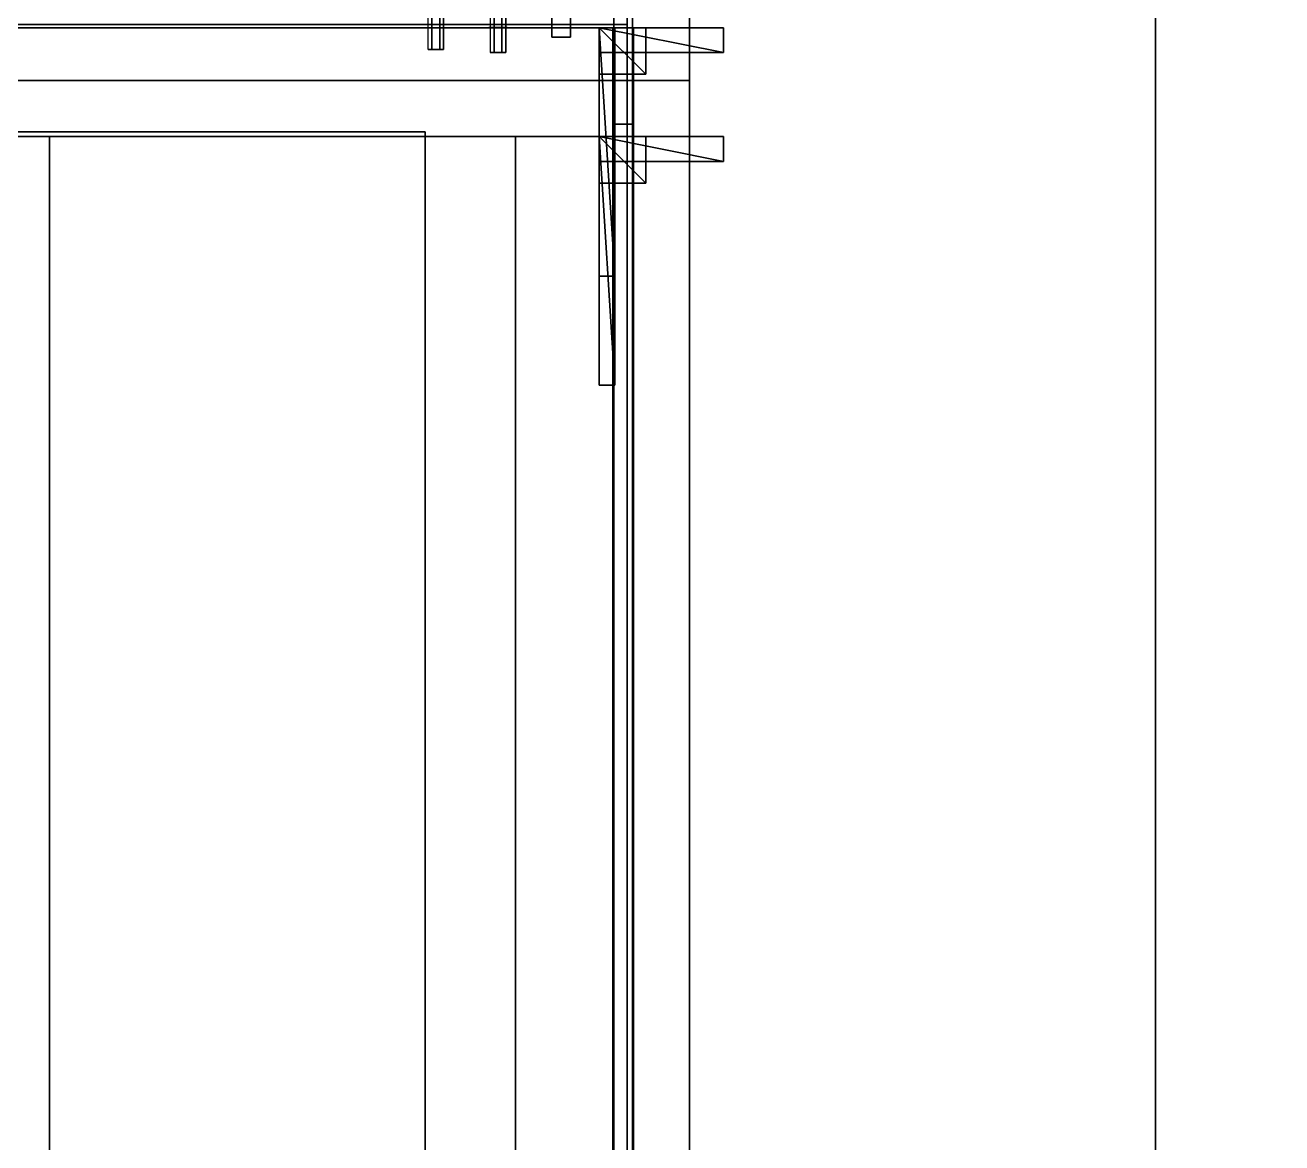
# Model space of a CAD drawing. Extents: x 0 to 4068, y -4475 to 0.
# Drawn here: x 1939.2 to 2343.7, y -1654.3 to -1294.7 of the extents above; entities that cross this region are included whole.
import ezdxf

# ---------------------------------------------------------------- set-up
doc = ezdxf.new("R2010")
doc.units = 0
for name, color, linetype in [('LAYER0', 7, 'CONTINUOUS'), ('LAYER11', 7, 'CONTINUOUS'), ('LAYER12', 7, 'CONTINUOUS'), ('LAYER15', 7, 'CONTINUOUS'), ('LAYER152', 7, 'CONTINUOUS'), ('LAYER154', 7, 'CONTINUOUS'), ('LAYER155', 7, 'CONTINUOUS'), ('LAYER156', 7, 'CONTINUOUS'), ('LAYER157', 7, 'CONTINUOUS'), ('LAYER17', 7, 'CONTINUOUS'), ('LAYER18', 45, 'CONTINUOUS'), ('LAYER19', 45, 'CONTINUOUS'), ('LAYER20', 45, 'CONTINUOUS'), ('LAYER21', 45, 'CONTINUOUS'), ('LAYER219', 19, 'CONTINUOUS'), ('LAYER22', 45, 'CONTINUOUS'), ('LAYER23', 45, 'CONTINUOUS'), ('LAYER24', 2, 'CONTINUOUS'), ('LAYER25', 37, 'CONTINUOUS'), ('LAYER26', 37, 'CONTINUOUS'), ('LAYER27', 37, 'CONTINUOUS'), ('LAYER28', 37, 'CONTINUOUS'), ('LAYER29', 37, 'CONTINUOUS'), ('LAYER30', 37, 'CONTINUOUS'), ('LAYER31', 45, 'CONTINUOUS'), ('LAYER32', 45, 'CONTINUOUS'), ('LAYER35', 45, 'CONTINUOUS'), ('LAYER36', 45, 'CONTINUOUS'), ('LAYER37', 45, 'CONTINUOUS'), ('LAYER38', 45, 'CONTINUOUS'), ('LAYER39', 45, 'CONTINUOUS'), ('LAYER40', 45, 'CONTINUOUS'), ('LAYER41', 45, 'CONTINUOUS'), ('LAYER42', 45, 'CONTINUOUS'), ('LAYER43', 45, 'CONTINUOUS'), ('LAYER44', 45, 'CONTINUOUS'), ('LAYER46', 45, 'CONTINUOUS'), ('LAYER47', 45, 'CONTINUOUS'), ('LAYER48', 45, 'CONTINUOUS'), ('LAYER49', 45, 'CONTINUOUS'), ('LAYER5', 7, 'CONTINUOUS'), ('LAYER50', 45, 'CONTINUOUS'), ('LAYER53', 45, 'CONTINUOUS'), ('LAYER54', 45, 'CONTINUOUS'), ('LAYER55', 254, 'CONTINUOUS'), ('LAYER6', 7, 'CONTINUOUS'), ('LAYER7', 7, 'CONTINUOUS'), ('LAYER9', 7, 'CONTINUOUS')]:
    doc.layers.add(name, color=color, linetype=linetype)

msp = doc.modelspace()

# ---------------------------------------------------------------- linework, layer by layer
at = {"layer": 'LAYER0', "invisible_edges": 1}
for points in [[(4068, 0), (0, -4475), (0, 0), (4068, 0)], [(0, -4475), (4068, 0), (4068, -4475), (0, -4475)]]:
    msp.add_3dface(points, dxfattribs=at)
at = {"layer": 'LAYER11', "invisible_edges": 1}
for points in [[(2153, -150, 2415), (2303, -2754, 2415), (2303, 0, 2415), (2153, -150, 2415)], [(2303, -2754, 2415), (2153, -150, 2415), (2153, -2886, 2415), (2303, -2754, 2415)]]:
    msp.add_3dface(points, dxfattribs=at)
at = {"layer": 'LAYER12'}
for points, invisible_edges in [([(1581.76, -581.37, 873), (2153, -150, 873), (1627.02, -1329, 873), (1581.76, -581.37, 873)], 7), ([(1627.02, -1329, 873), (2153, -150, 873), (2068, -1329, 873), (1627.02, -1329, 873)], 3), ([(2153, -2886, 873), (2068, -2076, 873), (2153, -150, 873), (2153, -2886, 873)], 3), ([(2068, -1329, 873), (2153, -150, 873), (2068, -2076, 873), (2068, -1329, 873)], 3), ([(2133, -170, 927), (2153, -150, 927), (2133, -2886, 927), (2133, -170, 927)], 3), ([(2133, -2886, 927), (2153, -150, 927), (2153, -2886, 927), (2133, -2886, 927)], 1)]:
    msp.add_3dface(points, dxfattribs=dict(at, invisible_edges=invisible_edges))
at = {"layer": 'LAYER15', "invisible_edges": 1}
for points in [[(2153, -150, 873), (2153, -2886, 927), (2153, -2886, 873), (2153, -150, 873)], [(2153, -2886, 927), (2153, -150, 873), (2153, -150, 927), (2153, -2886, 927)], [(2153, -150, 927), (2153, -2886, 1007), (2153, -2886, 927), (2153, -150, 927)], [(2153, -2886, 1007), (2153, -150, 927), (2153, -150, 1007), (2153, -2886, 1007)]]:
    msp.add_3dface(points, dxfattribs=at)
at = {"layer": 'LAYER152', "invisible_edges": 1}
for points in [[(2097, -1330.5, 233), (1947, -2074.5, 233), (2097, -2074.5, 233), (2097, -1330.5, 233)], [(1947, -2074.5, 233), (2097, -1330.5, 233), (1947, -1330.5, 233), (1947, -2074.5, 233)], [(2097, -1330.5, 215), (1947, -2074.5, 215), (2097, -2074.5, 215), (2097, -1330.5, 215)], [(1947, -2074.5, 215), (2097, -1330.5, 215), (1947, -1330.5, 215), (1947, -2074.5, 215)], [(2097, -1330.5, 251), (1947, -2074.5, 251), (2097, -2074.5, 251), (2097, -1330.5, 251)], [(1947, -2074.5, 251), (2097, -1330.5, 251), (1947, -1330.5, 251), (1947, -2074.5, 251)]]:
    msp.add_3dface(points, dxfattribs=at)
at = {"layer": 'LAYER154', "invisible_edges": 1}
for points in [[(1947, -1330.5, 215), (1947, -2074.5, 233), (1947, -1330.5, 233), (1947, -1330.5, 215)], [(1947, -2074.5, 233), (1947, -1330.5, 215), (1947, -2074.5, 215), (1947, -2074.5, 233)], [(1947, -1330.5, 197), (1947, -2074.5, 215), (1947, -1330.5, 215), (1947, -1330.5, 197)], [(1947, -2074.5, 215), (1947, -1330.5, 197), (1947, -2074.5, 197), (1947, -2074.5, 215)], [(1947, -1330.5, 233), (1947, -2074.5, 251), (1947, -1330.5, 251), (1947, -1330.5, 233)], [(1947, -2074.5, 251), (1947, -1330.5, 233), (1947, -2074.5, 233), (1947, -2074.5, 251)]]:
    msp.add_3dface(points, dxfattribs=at)
at = {"layer": 'LAYER155', "invisible_edges": 1}
for points in [[(2097, -1330.5, 233), (1947, -1330.5, 215), (1947, -1330.5, 233), (2097, -1330.5, 233)], [(1947, -1330.5, 215), (2097, -1330.5, 233), (2097, -1330.5, 215), (1947, -1330.5, 215)], [(2097, -1330.5, 215), (1947, -1330.5, 197), (1947, -1330.5, 215), (2097, -1330.5, 215)], [(1947, -1330.5, 197), (2097, -1330.5, 215), (2097, -1330.5, 197), (1947, -1330.5, 197)], [(2097, -1330.5, 251), (1947, -1330.5, 233), (1947, -1330.5, 251), (2097, -1330.5, 251)], [(1947, -1330.5, 233), (2097, -1330.5, 251), (2097, -1330.5, 233), (1947, -1330.5, 233)]]:
    msp.add_3dface(points, dxfattribs=at)
at = {"layer": 'LAYER156', "invisible_edges": 1}
for points in [[(2097, -2074.5, 215), (2097, -1330.5, 233), (2097, -2074.5, 233), (2097, -2074.5, 215)], [(2097, -1330.5, 233), (2097, -2074.5, 215), (2097, -1330.5, 215), (2097, -1330.5, 233)], [(2097, -2074.5, 197), (2097, -1330.5, 215), (2097, -2074.5, 215), (2097, -2074.5, 197)], [(2097, -1330.5, 215), (2097, -2074.5, 197), (2097, -1330.5, 197), (2097, -1330.5, 215)], [(2097, -2074.5, 233), (2097, -1330.5, 251), (2097, -2074.5, 251), (2097, -2074.5, 233)], [(2097, -1330.5, 251), (2097, -2074.5, 233), (2097, -1330.5, 233), (2097, -1330.5, 251)]]:
    msp.add_3dface(points, dxfattribs=at)
at = {"layer": 'LAYER157', "invisible_edges": 1}
for points in [[(1947, -1330.5, 215), (2097, -2074.5, 215), (1947, -2074.5, 215), (1947, -1330.5, 215)], [(2097, -2074.5, 215), (1947, -1330.5, 215), (2097, -1330.5, 215), (2097, -2074.5, 215)], [(1947, -1330.5, 197), (2097, -2074.5, 197), (1947, -2074.5, 197), (1947, -1330.5, 197)], [(2097, -2074.5, 197), (1947, -1330.5, 197), (2097, -1330.5, 197), (2097, -2074.5, 197)], [(1947, -1330.5, 233), (2097, -2074.5, 233), (1947, -2074.5, 233), (1947, -1330.5, 233)], [(2097, -2074.5, 233), (1947, -1330.5, 233), (2097, -1330.5, 233), (2097, -2074.5, 233)]]:
    msp.add_3dface(points, dxfattribs=at)
at = {"layer": 'LAYER17'}
for points, invisible_edges in [([(2153, -150, 927), (2133, -170, 927), (2153, -2886, 927), (2153, -150, 927)], 3), ([(2153, -150, 1007), (2133, -170, 1007), (2153, -2886, 1007), (2153, -150, 1007)], 3), ([(2133, -753, 927), (2153, -2886, 927), (2133, -170, 927), (2133, -753, 927)], 3), ([(2153, -2886, 1007), (2133, -170, 1007), (2133, -2886, 1007), (2153, -2886, 1007)], 1), ([(2133, -753, 927), (1567, -792, 927), (1627.02, -1329, 927), (2133, -753, 927)], 7), ([(2133, -753, 927), (1627.02, -1329, 927), (2068, -1329, 927), (2133, -753, 927)], 5), ([(2068, -1329, 927), (2153, -2886, 927), (2133, -753, 927), (2068, -1329, 927)], 7), ([(2068, -2076, 927), (2153, -2886, 927), (2068, -1329, 927), (2068, -2076, 927)], 3)]:
    msp.add_3dface(points, dxfattribs=dict(at, invisible_edges=invisible_edges))
at = {"layer": 'LAYER18', "invisible_edges": 1}
for points in [[(2153, -2109.5, 2346), (2153, -1295.5, 2226), (2153, -1295.5, 2346), (2153, -2109.5, 2346)], [(2153, -1295.5, 2226), (2153, -2109.5, 2346), (2153, -2109.5, 2226), (2153, -1295.5, 2226)], [(2153, -1330.5, 752.5), (2153, -2074.5, 872.5), (2153, -2074.5, 752.5), (2153, -1330.5, 752.5)], [(2153, -2074.5, 872.5), (2153, -1330.5, 752.5), (2153, -1330.5, 872.5), (2153, -2074.5, 872.5)]]:
    msp.add_3dface(points, dxfattribs=at)
at = {"layer": 'LAYER19', "invisible_edges": 1}
for points in [[(2135, -1295.5, 2346), (2153, -1295.5, 2226), (2135, -1295.5, 2226), (2135, -1295.5, 2346)], [(2153, -1295.5, 2226), (2135, -1295.5, 2346), (2153, -1295.5, 2346), (2153, -1295.5, 2226)]]:
    msp.add_3dface(points, dxfattribs=at)
at = {"layer": 'LAYER20', "invisible_edges": 1}
for points in [[(2135, -2109.5, 2226), (2153, -1295.5, 2226), (2153, -2109.5, 2226), (2135, -2109.5, 2226)], [(2153, -1295.5, 2226), (2135, -2109.5, 2226), (2135, -1295.5, 2226), (2153, -1295.5, 2226)], [(2135, -1330.5, 872.5), (2153, -2074.5, 872.5), (2153, -1330.5, 872.5), (2135, -1330.5, 872.5)], [(2153, -2074.5, 872.5), (2135, -1330.5, 872.5), (2135, -2074.5, 872.5), (2153, -2074.5, 872.5)]]:
    msp.add_3dface(points, dxfattribs=at)
at = {"layer": 'LAYER21', "invisible_edges": 1}
for points in [[(2153, -1330.5, 752.5), (2135, -1330.5, 872.5), (2153, -1330.5, 872.5), (2153, -1330.5, 752.5)], [(2135, -1330.5, 872.5), (2153, -1330.5, 752.5), (2135, -1330.5, 752.5), (2135, -1330.5, 872.5)]]:
    msp.add_3dface(points, dxfattribs=at)
at = {"layer": 'LAYER219', "invisible_edges": 1}
for points in [[(2133, -170, 1007), (2133, -2886, 927), (2133, -2886, 1007), (2133, -170, 1007)], [(2133, -2886, 927), (2133, -170, 1007), (2133, -170, 927), (2133, -2886, 927)]]:
    msp.add_3dface(points, dxfattribs=at)
at = {"layer": 'LAYER22', "invisible_edges": 1}
for points in [[(2135, -1295.5, 2346), (2153, -2109.5, 2346), (2153, -1295.5, 2346), (2135, -1295.5, 2346)], [(2153, -2109.5, 2346), (2135, -1295.5, 2346), (2135, -2109.5, 2346), (2153, -2109.5, 2346)], [(2135, -2074.5, 752.5), (2153, -1330.5, 752.5), (2153, -2074.5, 752.5), (2135, -2074.5, 752.5)], [(2153, -1330.5, 752.5), (2135, -2074.5, 752.5), (2135, -1330.5, 752.5), (2153, -1330.5, 752.5)]]:
    msp.add_3dface(points, dxfattribs=at)
at = {"layer": 'LAYER23', "invisible_edges": 1}
for points in [[(2135, -2109.5, 2226), (2135, -1295.5, 2346), (2135, -1295.5, 2226), (2135, -2109.5, 2226)], [(2135, -1295.5, 2346), (2135, -2109.5, 2226), (2135, -2109.5, 2346), (2135, -1295.5, 2346)], [(2135, -1330.5, 872.5), (2135, -2074.5, 752.5), (2135, -2074.5, 872.5), (2135, -1330.5, 872.5)], [(2135, -2074.5, 752.5), (2135, -1330.5, 872.5), (2135, -1330.5, 752.5), (2135, -2074.5, 752.5)]]:
    msp.add_3dface(points, dxfattribs=at)
at = {"layer": 'LAYER24'}
for points in [[(2124, -1375.5, 2323), (2129, -1375.5, 2323), (2124, -1295.5, 2323), (2124, -1375.5, 2323)], [(2124, -1295.5, 2323), (2129, -1375.5, 2323), (2129, -1295.5, 2323), (2124, -1295.5, 2323)], [(2124, -1295.5, 2323), (2129, -1295.5, 2323), (2124, -1295.5, 2300), (2124, -1295.5, 2323)], [(2124, -1295.5, 2300), (2129, -1295.5, 2323), (2129, -1295.5, 2300), (2124, -1295.5, 2300)], [(2124, -1375.5, 2323), (2124, -1295.5, 2323), (2124, -1375.5, 2300), (2124, -1375.5, 2323)], [(2124, -1375.5, 2300), (2124, -1295.5, 2323), (2124, -1295.5, 2300), (2124, -1375.5, 2300)], [(2124, -1375.5, 2300), (2124, -1295.5, 2300), (2129, -1375.5, 2300), (2124, -1375.5, 2300)], [(2129, -1375.5, 2300), (2124, -1295.5, 2300), (2129, -1295.5, 2300), (2129, -1375.5, 2300)], [(2124, -1310.5, 2323), (2139, -1310.5, 2323), (2124, -1295.5, 2323), (2124, -1310.5, 2323)], [(2124, -1295.5, 2323), (2139, -1310.5, 2323), (2139, -1295.5, 2323), (2124, -1295.5, 2323)], [(2124, -1295.5, 2323), (2139, -1295.5, 2323), (2124, -1295.5, 2308), (2124, -1295.5, 2323)], [(2124, -1295.5, 2308), (2139, -1295.5, 2323), (2139, -1295.5, 2308), (2124, -1295.5, 2308)], [(2124, -1310.5, 2323), (2124, -1295.5, 2323), (2124, -1310.5, 2308), (2124, -1310.5, 2323)], [(2124, -1310.5, 2308), (2124, -1295.5, 2323), (2124, -1295.5, 2308), (2124, -1310.5, 2308)], [(2124, -1310.5, 2308), (2124, -1295.5, 2308), (2139, -1310.5, 2308), (2124, -1310.5, 2308)], [(2139, -1310.5, 2308), (2124, -1295.5, 2308), (2139, -1295.5, 2308), (2139, -1310.5, 2308)], [(2124, -1310.5, 2323), (2139, -1310.5, 2323), (2124, -1295.5, 2323), (2124, -1310.5, 2323)], [(2124, -1295.5, 2323), (2139, -1310.5, 2323), (2139, -1295.5, 2323), (2124, -1295.5, 2323)], [(2124, -1295.5, 2323), (2139, -1295.5, 2323), (2124, -1295.5, 2308), (2124, -1295.5, 2323)], [(2124, -1295.5, 2308), (2139, -1295.5, 2323), (2139, -1295.5, 2308), (2124, -1295.5, 2308)], [(2124, -1310.5, 2323), (2124, -1295.5, 2323), (2124, -1310.5, 2308), (2124, -1310.5, 2323)], [(2124, -1310.5, 2308), (2124, -1295.5, 2323), (2124, -1295.5, 2308), (2124, -1310.5, 2308)], [(2124, -1310.5, 2308), (2124, -1295.5, 2308), (2139, -1310.5, 2308), (2124, -1310.5, 2308)], [(2139, -1310.5, 2308), (2124, -1295.5, 2308), (2139, -1295.5, 2308), (2139, -1310.5, 2308)], [(2124, -1310.5, 2323), (2139, -1310.5, 2323), (2124, -1295.5, 2323), (2124, -1310.5, 2323)], [(2124, -1295.5, 2323), (2139, -1310.5, 2323), (2139, -1295.5, 2323), (2124, -1295.5, 2323)], [(2124, -1295.5, 2323), (2139, -1295.5, 2323), (2124, -1295.5, 2308), (2124, -1295.5, 2323)], [(2124, -1295.5, 2308), (2139, -1295.5, 2323), (2139, -1295.5, 2308), (2124, -1295.5, 2308)], [(2124, -1310.5, 2323), (2124, -1295.5, 2323), (2124, -1310.5, 2308), (2124, -1310.5, 2323)], [(2124, -1310.5, 2308), (2124, -1295.5, 2323), (2124, -1295.5, 2308), (2124, -1310.5, 2308)], [(2124, -1310.5, 2308), (2124, -1295.5, 2308), (2139, -1310.5, 2308), (2124, -1310.5, 2308)], [(2139, -1310.5, 2308), (2124, -1295.5, 2308), (2139, -1295.5, 2308), (2139, -1310.5, 2308)], [(2124, -1310.5, 2323), (2139, -1310.5, 2323), (2124, -1295.5, 2323), (2124, -1310.5, 2323)], [(2124, -1295.5, 2323), (2139, -1310.5, 2323), (2139, -1295.5, 2323), (2124, -1295.5, 2323)], [(2124, -1295.5, 2323), (2139, -1295.5, 2323), (2124, -1295.5, 2308), (2124, -1295.5, 2323)], [(2124, -1295.5, 2308), (2139, -1295.5, 2323), (2139, -1295.5, 2308), (2124, -1295.5, 2308)], [(2124, -1310.5, 2323), (2124, -1295.5, 2323), (2124, -1310.5, 2308), (2124, -1310.5, 2323)], [(2124, -1310.5, 2308), (2124, -1295.5, 2323), (2124, -1295.5, 2308), (2124, -1310.5, 2308)], [(2124, -1310.5, 2308), (2124, -1295.5, 2308), (2139, -1310.5, 2308), (2124, -1310.5, 2308)], [(2139, -1310.5, 2308), (2124, -1295.5, 2308), (2139, -1295.5, 2308), (2139, -1310.5, 2308)], [(2124, -1303.5, 2323), (2164, -1303.5, 2323), (2124, -1295.5, 2323), (2124, -1303.5, 2323)], [(2124, -1295.5, 2323), (2164, -1303.5, 2323), (2164, -1295.5, 2323), (2124, -1295.5, 2323)], [(2124, -1295.5, 2323), (2164, -1295.5, 2323), (2124, -1295.5, 2315), (2124, -1295.5, 2323)], [(2124, -1295.5, 2315), (2164, -1295.5, 2323), (2164, -1295.5, 2315), (2124, -1295.5, 2315)], [(2124, -1303.5, 2323), (2124, -1295.5, 2323), (2124, -1303.5, 2315), (2124, -1303.5, 2323)], [(2124, -1303.5, 2315), (2124, -1295.5, 2323), (2124, -1295.5, 2315), (2124, -1303.5, 2315)], [(2124, -1303.5, 2315), (2124, -1295.5, 2315), (2164, -1303.5, 2315), (2124, -1303.5, 2315)], [(2164, -1303.5, 2315), (2124, -1295.5, 2315), (2164, -1295.5, 2315), (2164, -1303.5, 2315)], [(2124, -1375.5, 2323), (2129, -1375.5, 2323), (2124, -1295.5, 2323), (2124, -1375.5, 2323)], [(2124, -1295.5, 2323), (2129, -1375.5, 2323), (2129, -1295.5, 2323), (2124, -1295.5, 2323)], [(2124, -1295.5, 2323), (2129, -1295.5, 2323), (2124, -1295.5, 2307), (2124, -1295.5, 2323)], [(2124, -1295.5, 2307), (2129, -1295.5, 2323), (2129, -1295.5, 2307), (2124, -1295.5, 2307)], [(2124, -1375.5, 2323), (2124, -1295.5, 2323), (2124, -1375.5, 2307), (2124, -1375.5, 2323)], [(2124, -1375.5, 2307), (2124, -1295.5, 2323), (2124, -1295.5, 2307), (2124, -1375.5, 2307)], [(2124, -1375.5, 2307), (2124, -1295.5, 2307), (2129, -1375.5, 2307), (2124, -1375.5, 2307)], [(2129, -1375.5, 2307), (2124, -1295.5, 2307), (2129, -1295.5, 2307), (2129, -1375.5, 2307)], [(2129, -1375.5, 2300), (2129, -1295.5, 2300), (2129, -1375.5, 2323), (2129, -1375.5, 2300)], [(2129, -1375.5, 2323), (2129, -1295.5, 2300), (2129, -1295.5, 2323), (2129, -1375.5, 2323)], [(2129, -1375.5, 2307), (2129, -1295.5, 2307), (2129, -1375.5, 2323), (2129, -1375.5, 2307)], [(2129, -1375.5, 2323), (2129, -1295.5, 2307), (2129, -1295.5, 2323), (2129, -1375.5, 2323)], [(2139, -1310.5, 2308), (2139, -1295.5, 2308), (2139, -1310.5, 2323), (2139, -1310.5, 2308)], [(2139, -1310.5, 2323), (2139, -1295.5, 2308), (2139, -1295.5, 2323), (2139, -1310.5, 2323)], [(2139, -1310.5, 2308), (2139, -1295.5, 2308), (2139, -1310.5, 2323), (2139, -1310.5, 2308)], [(2139, -1310.5, 2323), (2139, -1295.5, 2308), (2139, -1295.5, 2323), (2139, -1310.5, 2323)], [(2139, -1310.5, 2308), (2139, -1295.5, 2308), (2139, -1310.5, 2323), (2139, -1310.5, 2308)], [(2139, -1310.5, 2323), (2139, -1295.5, 2308), (2139, -1295.5, 2323), (2139, -1310.5, 2323)], [(2139, -1310.5, 2308), (2139, -1295.5, 2308), (2139, -1310.5, 2323), (2139, -1310.5, 2308)], [(2139, -1310.5, 2323), (2139, -1295.5, 2308), (2139, -1295.5, 2323), (2139, -1310.5, 2323)], [(2164, -1303.5, 2315), (2164, -1295.5, 2315), (2164, -1303.5, 2323), (2164, -1303.5, 2315)], [(2164, -1303.5, 2323), (2164, -1295.5, 2315), (2164, -1295.5, 2323), (2164, -1303.5, 2323)], [(2124, -1303.5, 2315), (2164, -1303.5, 2315), (2124, -1303.5, 2323), (2124, -1303.5, 2315)], [(2124, -1303.5, 2323), (2164, -1303.5, 2315), (2164, -1303.5, 2323), (2124, -1303.5, 2323)], [(2124, -1310.5, 2308), (2139, -1310.5, 2308), (2124, -1310.5, 2323), (2124, -1310.5, 2308)], [(2124, -1310.5, 2323), (2139, -1310.5, 2308), (2139, -1310.5, 2323), (2124, -1310.5, 2323)], [(2124, -1310.5, 2308), (2139, -1310.5, 2308), (2124, -1310.5, 2323), (2124, -1310.5, 2308)], [(2124, -1310.5, 2323), (2139, -1310.5, 2308), (2139, -1310.5, 2323), (2124, -1310.5, 2323)], [(2124, -1310.5, 2308), (2139, -1310.5, 2308), (2124, -1310.5, 2323), (2124, -1310.5, 2308)], [(2124, -1310.5, 2323), (2139, -1310.5, 2308), (2139, -1310.5, 2323), (2124, -1310.5, 2323)], [(2124, -1310.5, 2308), (2139, -1310.5, 2308), (2124, -1310.5, 2323), (2124, -1310.5, 2308)], [(2124, -1310.5, 2323), (2139, -1310.5, 2308), (2139, -1310.5, 2323), (2124, -1310.5, 2323)], [(2124, -1410.5, 832), (2129, -1410.5, 832), (2124, -1330.5, 832), (2124, -1410.5, 832)], [(2124, -1330.5, 832), (2129, -1410.5, 832), (2129, -1330.5, 832), (2124, -1330.5, 832)], [(2124, -1330.5, 832), (2129, -1330.5, 832), (2124, -1330.5, 809), (2124, -1330.5, 832)], [(2124, -1330.5, 809), (2129, -1330.5, 832), (2129, -1330.5, 809), (2124, -1330.5, 809)], [(2124, -1410.5, 832), (2124, -1330.5, 832), (2124, -1410.5, 809), (2124, -1410.5, 832)], [(2124, -1410.5, 809), (2124, -1330.5, 832), (2124, -1330.5, 809), (2124, -1410.5, 809)], [(2124, -1410.5, 809), (2124, -1330.5, 809), (2129, -1410.5, 809), (2124, -1410.5, 809)], [(2129, -1410.5, 809), (2124, -1330.5, 809), (2129, -1330.5, 809), (2129, -1410.5, 809)], [(2124, -1345.5, 832), (2139, -1345.5, 832), (2124, -1330.5, 832), (2124, -1345.5, 832)], [(2124, -1330.5, 832), (2139, -1345.5, 832), (2139, -1330.5, 832), (2124, -1330.5, 832)], [(2124, -1330.5, 832), (2139, -1330.5, 832), (2124, -1330.5, 817), (2124, -1330.5, 832)], [(2124, -1330.5, 817), (2139, -1330.5, 832), (2139, -1330.5, 817), (2124, -1330.5, 817)], [(2124, -1345.5, 832), (2124, -1330.5, 832), (2124, -1345.5, 817), (2124, -1345.5, 832)], [(2124, -1345.5, 817), (2124, -1330.5, 832), (2124, -1330.5, 817), (2124, -1345.5, 817)], [(2124, -1345.5, 817), (2124, -1330.5, 817), (2139, -1345.5, 817), (2124, -1345.5, 817)], [(2139, -1345.5, 817), (2124, -1330.5, 817), (2139, -1330.5, 817), (2139, -1345.5, 817)], [(2124, -1345.5, 832), (2139, -1345.5, 832), (2124, -1330.5, 832), (2124, -1345.5, 832)], [(2124, -1330.5, 832), (2139, -1345.5, 832), (2139, -1330.5, 832), (2124, -1330.5, 832)], [(2124, -1330.5, 832), (2139, -1330.5, 832), (2124, -1330.5, 817), (2124, -1330.5, 832)], [(2124, -1330.5, 817), (2139, -1330.5, 832), (2139, -1330.5, 817), (2124, -1330.5, 817)], [(2124, -1345.5, 832), (2124, -1330.5, 832), (2124, -1345.5, 817), (2124, -1345.5, 832)], [(2124, -1345.5, 817), (2124, -1330.5, 832), (2124, -1330.5, 817), (2124, -1345.5, 817)], [(2124, -1345.5, 817), (2124, -1330.5, 817), (2139, -1345.5, 817), (2124, -1345.5, 817)], [(2139, -1345.5, 817), (2124, -1330.5, 817), (2139, -1330.5, 817), (2139, -1345.5, 817)], [(2124, -1345.5, 832), (2139, -1345.5, 832), (2124, -1330.5, 832), (2124, -1345.5, 832)], [(2124, -1330.5, 832), (2139, -1345.5, 832), (2139, -1330.5, 832), (2124, -1330.5, 832)], [(2124, -1330.5, 832), (2139, -1330.5, 832), (2124, -1330.5, 817), (2124, -1330.5, 832)], [(2124, -1330.5, 817), (2139, -1330.5, 832), (2139, -1330.5, 817), (2124, -1330.5, 817)], [(2124, -1345.5, 832), (2124, -1330.5, 832), (2124, -1345.5, 817), (2124, -1345.5, 832)], [(2124, -1345.5, 817), (2124, -1330.5, 832), (2124, -1330.5, 817), (2124, -1345.5, 817)], [(2124, -1345.5, 817), (2124, -1330.5, 817), (2139, -1345.5, 817), (2124, -1345.5, 817)], [(2139, -1345.5, 817), (2124, -1330.5, 817), (2139, -1330.5, 817), (2139, -1345.5, 817)], [(2124, -1345.5, 832), (2139, -1345.5, 832), (2124, -1330.5, 832), (2124, -1345.5, 832)], [(2124, -1330.5, 832), (2139, -1345.5, 832), (2139, -1330.5, 832), (2124, -1330.5, 832)], [(2124, -1330.5, 832), (2139, -1330.5, 832), (2124, -1330.5, 817), (2124, -1330.5, 832)], [(2124, -1330.5, 817), (2139, -1330.5, 832), (2139, -1330.5, 817), (2124, -1330.5, 817)], [(2124, -1345.5, 832), (2124, -1330.5, 832), (2124, -1345.5, 817), (2124, -1345.5, 832)], [(2124, -1345.5, 817), (2124, -1330.5, 832), (2124, -1330.5, 817), (2124, -1345.5, 817)], [(2124, -1345.5, 817), (2124, -1330.5, 817), (2139, -1345.5, 817), (2124, -1345.5, 817)], [(2139, -1345.5, 817), (2124, -1330.5, 817), (2139, -1330.5, 817), (2139, -1345.5, 817)], [(2124, -1338.5, 832), (2164, -1338.5, 832), (2124, -1330.5, 832), (2124, -1338.5, 832)], [(2124, -1330.5, 832), (2164, -1338.5, 832), (2164, -1330.5, 832), (2124, -1330.5, 832)], [(2124, -1330.5, 832), (2164, -1330.5, 832), (2124, -1330.5, 824), (2124, -1330.5, 832)], [(2124, -1330.5, 824), (2164, -1330.5, 832), (2164, -1330.5, 824), (2124, -1330.5, 824)], [(2124, -1338.5, 832), (2124, -1330.5, 832), (2124, -1338.5, 824), (2124, -1338.5, 832)], [(2124, -1338.5, 824), (2124, -1330.5, 832), (2124, -1330.5, 824), (2124, -1338.5, 824)], [(2124, -1338.5, 824), (2124, -1330.5, 824), (2164, -1338.5, 824), (2124, -1338.5, 824)], [(2164, -1338.5, 824), (2124, -1330.5, 824), (2164, -1330.5, 824), (2164, -1338.5, 824)], [(2124, -1410.5, 832), (2129, -1410.5, 832), (2124, -1330.5, 832), (2124, -1410.5, 832)], [(2124, -1330.5, 832), (2129, -1410.5, 832), (2129, -1330.5, 832), (2124, -1330.5, 832)], [(2124, -1330.5, 832), (2129, -1330.5, 832), (2124, -1330.5, 816), (2124, -1330.5, 832)], [(2124, -1330.5, 816), (2129, -1330.5, 832), (2129, -1330.5, 816), (2124, -1330.5, 816)], [(2124, -1410.5, 832), (2124, -1330.5, 832), (2124, -1410.5, 816), (2124, -1410.5, 832)], [(2124, -1410.5, 816), (2124, -1330.5, 832), (2124, -1330.5, 816), (2124, -1410.5, 816)], [(2124, -1410.5, 816), (2124, -1330.5, 816), (2129, -1410.5, 816), (2124, -1410.5, 816)], [(2129, -1410.5, 816), (2124, -1330.5, 816), (2129, -1330.5, 816), (2129, -1410.5, 816)], [(2129, -1410.5, 809), (2129, -1330.5, 809), (2129, -1410.5, 832), (2129, -1410.5, 809)], [(2129, -1410.5, 832), (2129, -1330.5, 809), (2129, -1330.5, 832), (2129, -1410.5, 832)], [(2129, -1410.5, 816), (2129, -1330.5, 816), (2129, -1410.5, 832), (2129, -1410.5, 816)], [(2129, -1410.5, 832), (2129, -1330.5, 816), (2129, -1330.5, 832), (2129, -1410.5, 832)], [(2139, -1345.5, 817), (2139, -1330.5, 817), (2139, -1345.5, 832), (2139, -1345.5, 817)], [(2139, -1345.5, 832), (2139, -1330.5, 817), (2139, -1330.5, 832), (2139, -1345.5, 832)], [(2139, -1345.5, 817), (2139, -1330.5, 817), (2139, -1345.5, 832), (2139, -1345.5, 817)], [(2139, -1345.5, 832), (2139, -1330.5, 817), (2139, -1330.5, 832), (2139, -1345.5, 832)], [(2139, -1345.5, 817), (2139, -1330.5, 817), (2139, -1345.5, 832), (2139, -1345.5, 817)], [(2139, -1345.5, 832), (2139, -1330.5, 817), (2139, -1330.5, 832), (2139, -1345.5, 832)], [(2139, -1345.5, 817), (2139, -1330.5, 817), (2139, -1345.5, 832), (2139, -1345.5, 817)], [(2139, -1345.5, 832), (2139, -1330.5, 817), (2139, -1330.5, 832), (2139, -1345.5, 832)], [(2164, -1338.5, 824), (2164, -1330.5, 824), (2164, -1338.5, 832), (2164, -1338.5, 824)], [(2164, -1338.5, 832), (2164, -1330.5, 824), (2164, -1330.5, 832), (2164, -1338.5, 832)], [(2124, -1338.5, 824), (2164, -1338.5, 824), (2124, -1338.5, 832), (2124, -1338.5, 824)], [(2124, -1338.5, 832), (2164, -1338.5, 824), (2164, -1338.5, 832), (2124, -1338.5, 832)], [(2124, -1345.5, 817), (2139, -1345.5, 817), (2124, -1345.5, 832), (2124, -1345.5, 817)], [(2124, -1345.5, 832), (2139, -1345.5, 817), (2139, -1345.5, 832), (2124, -1345.5, 832)], [(2124, -1345.5, 817), (2139, -1345.5, 817), (2124, -1345.5, 832), (2124, -1345.5, 817)], [(2124, -1345.5, 832), (2139, -1345.5, 817), (2139, -1345.5, 832), (2124, -1345.5, 832)], [(2124, -1345.5, 817), (2139, -1345.5, 817), (2124, -1345.5, 832), (2124, -1345.5, 817)], [(2124, -1345.5, 832), (2139, -1345.5, 817), (2139, -1345.5, 832), (2124, -1345.5, 832)], [(2124, -1345.5, 817), (2139, -1345.5, 817), (2124, -1345.5, 832), (2124, -1345.5, 817)], [(2124, -1345.5, 832), (2139, -1345.5, 817), (2139, -1345.5, 832), (2124, -1345.5, 832)], [(2124, -1375.5, 2300), (2129, -1375.5, 2300), (2124, -1375.5, 2323), (2124, -1375.5, 2300)], [(2124, -1375.5, 2323), (2129, -1375.5, 2300), (2129, -1375.5, 2323), (2124, -1375.5, 2323)], [(2124, -1375.5, 2307), (2129, -1375.5, 2307), (2124, -1375.5, 2323), (2124, -1375.5, 2307)], [(2124, -1375.5, 2323), (2129, -1375.5, 2307), (2129, -1375.5, 2323), (2124, -1375.5, 2323)], [(2124, -1410.5, 809), (2129, -1410.5, 809), (2124, -1410.5, 832), (2124, -1410.5, 809)], [(2124, -1410.5, 832), (2129, -1410.5, 809), (2129, -1410.5, 832), (2124, -1410.5, 832)], [(2124, -1410.5, 816), (2129, -1410.5, 816), (2124, -1410.5, 832), (2124, -1410.5, 816)], [(2124, -1410.5, 832), (2129, -1410.5, 816), (2129, -1410.5, 832), (2124, -1410.5, 832)]]:
    msp.add_3dface(points, dxfattribs=at)
at = {"layer": 'LAYER25', "invisible_edges": 1}
for points in [[(2124, -1295.5, 2300), (2124, -1375.5, 2323), (2124, -1295.5, 2323), (2124, -1295.5, 2300)], [(2124, -1375.5, 2323), (2124, -1295.5, 2300), (2124, -1375.5, 2300), (2124, -1375.5, 2323)], [(2124, -1330.5, 809), (2124, -1410.5, 832), (2124, -1330.5, 832), (2124, -1330.5, 809)], [(2124, -1410.5, 832), (2124, -1330.5, 809), (2124, -1410.5, 809), (2124, -1410.5, 832)]]:
    msp.add_3dface(points, dxfattribs=at)
at = {"layer": 'LAYER26', "invisible_edges": 1}
for points in [[(2129, -1295.5, 2323), (2124, -1375.5, 2323), (2129, -1375.5, 2323), (2129, -1295.5, 2323)], [(2124, -1375.5, 2323), (2129, -1295.5, 2323), (2124, -1295.5, 2323), (2124, -1375.5, 2323)], [(2129, -1330.5, 832), (2124, -1410.5, 832), (2129, -1410.5, 832), (2129, -1330.5, 832)], [(2124, -1410.5, 832), (2129, -1330.5, 832), (2124, -1330.5, 832), (2124, -1410.5, 832)]]:
    msp.add_3dface(points, dxfattribs=at)
at = {"layer": 'LAYER27', "invisible_edges": 1}
for points in [[(2129, -1375.5, 2300), (2124, -1375.5, 2323), (2124, -1375.5, 2300), (2129, -1375.5, 2300)], [(2124, -1375.5, 2323), (2129, -1375.5, 2300), (2129, -1375.5, 2323), (2124, -1375.5, 2323)], [(2129, -1410.5, 809), (2124, -1410.5, 832), (2124, -1410.5, 809), (2129, -1410.5, 809)], [(2124, -1410.5, 832), (2129, -1410.5, 809), (2129, -1410.5, 832), (2124, -1410.5, 832)]]:
    msp.add_3dface(points, dxfattribs=at)
at = {"layer": 'LAYER28', "invisible_edges": 1}
for points in [[(2124, -1295.5, 2300), (2129, -1375.5, 2300), (2124, -1375.5, 2300), (2124, -1295.5, 2300)], [(2129, -1375.5, 2300), (2124, -1295.5, 2300), (2129, -1295.5, 2300), (2129, -1375.5, 2300)], [(2124, -1330.5, 809), (2129, -1410.5, 809), (2124, -1410.5, 809), (2124, -1330.5, 809)], [(2129, -1410.5, 809), (2124, -1330.5, 809), (2129, -1330.5, 809), (2129, -1410.5, 809)]]:
    msp.add_3dface(points, dxfattribs=at)
at = {"layer": 'LAYER29', "invisible_edges": 1}
for points in [[(2129, -1295.5, 2323), (2124, -1295.5, 2300), (2124, -1295.5, 2323), (2129, -1295.5, 2323)], [(2124, -1295.5, 2300), (2129, -1295.5, 2323), (2129, -1295.5, 2300), (2124, -1295.5, 2300)], [(2129, -1330.5, 832), (2124, -1330.5, 809), (2124, -1330.5, 832), (2129, -1330.5, 832)], [(2124, -1330.5, 809), (2129, -1330.5, 832), (2129, -1330.5, 809), (2124, -1330.5, 809)]]:
    msp.add_3dface(points, dxfattribs=at)
at = {"layer": 'LAYER30', "invisible_edges": 1}
for points in [[(2129, -1375.5, 2300), (2129, -1295.5, 2323), (2129, -1375.5, 2323), (2129, -1375.5, 2300)], [(2129, -1295.5, 2323), (2129, -1375.5, 2300), (2129, -1295.5, 2300), (2129, -1295.5, 2323)], [(2129, -1410.5, 809), (2129, -1330.5, 832), (2129, -1410.5, 832), (2129, -1410.5, 809)], [(2129, -1330.5, 832), (2129, -1410.5, 809), (2129, -1330.5, 809), (2129, -1330.5, 832)]]:
    msp.add_3dface(points, dxfattribs=at)
at = {"layer": 'LAYER31', "invisible_edges": 1}
for points in [[(2153, -1295.5, 2364), (1803, -2109.5, 2364), (2153, -2109.5, 2364), (2153, -1295.5, 2364)], [(1803, -2109.5, 2364), (2153, -1295.5, 2364), (1803, -1295.5, 2364), (1803, -2109.5, 2364)], [(2153, -2109.5, 1706), (1803, -1295.5, 1706), (2153, -1295.5, 1706), (2153, -2109.5, 1706)], [(1803, -1295.5, 1706), (2153, -2109.5, 1706), (1803, -2109.5, 1706), (1803, -1295.5, 1706)], [(2153, -2074.5, 154), (1617, -1330.5, 154), (2153, -1330.5, 154), (2153, -2074.5, 154)], [(1617, -1330.5, 154), (2153, -2074.5, 154), (1617, -2074.5, 154), (1617, -1330.5, 154)]]:
    msp.add_3dface(points, dxfattribs=at)
at = {"layer": 'LAYER32', "invisible_edges": 1}
for points in [[(2153, -1295.5, 2364), (1803, -1295.5, 2346), (1803, -1295.5, 2364), (2153, -1295.5, 2364)], [(1803, -1295.5, 2346), (2153, -1295.5, 2364), (2153, -1295.5, 2346), (1803, -1295.5, 2346)], [(2153, -1295.5, 1724), (1803, -1295.5, 1706), (1803, -1295.5, 1724), (2153, -1295.5, 1724)], [(1803, -1295.5, 1706), (2153, -1295.5, 1724), (2153, -1295.5, 1706), (1803, -1295.5, 1706)], [(2153, -1330.5, 172), (1617, -1330.5, 154), (1617, -1330.5, 172), (2153, -1330.5, 172)], [(1617, -1330.5, 154), (2153, -1330.5, 172), (2153, -1330.5, 154), (1617, -1330.5, 154)]]:
    msp.add_3dface(points, dxfattribs=at)
at = {"layer": 'LAYER35', "invisible_edges": 1}
for points in [[(2153, -2109.5, 2346), (2153, -1295.5, 2364), (2153, -2109.5, 2364), (2153, -2109.5, 2346)], [(2153, -1295.5, 2364), (2153, -2109.5, 2346), (2153, -1295.5, 2346), (2153, -1295.5, 2364)], [(2153, -1295.5, 1724), (2153, -2109.5, 1706), (2153, -1295.5, 1706), (2153, -1295.5, 1724)], [(2153, -2109.5, 1706), (2153, -1295.5, 1724), (2153, -2109.5, 1724), (2153, -2109.5, 1706)], [(2153, -1330.5, 172), (2153, -2074.5, 154), (2153, -1330.5, 154), (2153, -1330.5, 172)], [(2153, -2074.5, 154), (2153, -1330.5, 172), (2153, -2074.5, 172), (2153, -2074.5, 154)]]:
    msp.add_3dface(points, dxfattribs=at)
at = {"layer": 'LAYER36', "invisible_edges": 1}
for points in [[(1803, -1295.5, 2346), (2153, -2109.5, 2346), (1803, -2109.5, 2346), (1803, -1295.5, 2346)], [(2153, -2109.5, 2346), (1803, -1295.5, 2346), (2153, -1295.5, 2346), (2153, -2109.5, 2346)], [(1803, -2109.5, 1724), (2153, -1295.5, 1724), (1803, -1295.5, 1724), (1803, -2109.5, 1724)], [(2153, -1295.5, 1724), (1803, -2109.5, 1724), (2153, -2109.5, 1724), (2153, -1295.5, 1724)], [(1617, -2074.5, 172), (2153, -1330.5, 172), (1617, -1330.5, 172), (1617, -2074.5, 172)], [(2153, -1330.5, 172), (1617, -2074.5, 172), (2153, -2074.5, 172), (2153, -1330.5, 172)]]:
    msp.add_3dface(points, dxfattribs=at)
at = {"layer": 'LAYER37', "invisible_edges": 1}
for points in [[(2114.7, -214, 168), (2114.7, -1298.5, 872.5), (2114.7, -1298.5, 168), (2114.7, -214, 168)], [(2114.7, -1298.5, 872.5), (2114.7, -214, 168), (2114.7, -214, 872.5), (2114.7, -1298.5, 872.5)], [(2134.7, -1291.5, 1720), (2134.7, -2113.5, 2350), (2134.7, -2113.5, 1720), (2134.7, -1291.5, 1720)], [(2134.7, -2113.5, 2350), (2134.7, -1291.5, 1720), (2134.7, -1291.5, 2350), (2134.7, -2113.5, 2350)], [(2134.7, -1326.5, 168), (2134.7, -2078.5, 872.5), (2134.7, -2078.5, 168), (2134.7, -1326.5, 168)], [(2134.7, -2078.5, 872.5), (2134.7, -1326.5, 168), (2134.7, -1326.5, 872.5), (2134.7, -2078.5, 872.5)]]:
    msp.add_3dface(points, dxfattribs=at)
at = {"layer": 'LAYER38', "invisible_edges": 1}
for points in [[(2108.7, -1298.5, 168), (2114.7, -1298.5, 872.5), (2108.7, -1298.5, 872.5), (2108.7, -1298.5, 168)], [(2114.7, -1298.5, 872.5), (2108.7, -1298.5, 168), (2114.7, -1298.5, 168), (2114.7, -1298.5, 872.5)]]:
    msp.add_3dface(points, dxfattribs=at)
at = {"layer": 'LAYER39', "invisible_edges": 1}
for points in [[(2108.7, -214, 872.5), (2114.7, -1298.5, 872.5), (2114.7, -214, 872.5), (2108.7, -214, 872.5)], [(2114.7, -1298.5, 872.5), (2108.7, -214, 872.5), (2108.7, -1298.5, 872.5), (2114.7, -1298.5, 872.5)], [(2128.7, -1291.5, 2350), (2134.7, -2113.5, 2350), (2134.7, -1291.5, 2350), (2128.7, -1291.5, 2350)], [(2134.7, -2113.5, 2350), (2128.7, -1291.5, 2350), (2128.7, -2113.5, 2350), (2134.7, -2113.5, 2350)], [(2128.7, -1326.5, 872.5), (2134.7, -2078.5, 872.5), (2134.7, -1326.5, 872.5), (2128.7, -1326.5, 872.5)], [(2134.7, -2078.5, 872.5), (2128.7, -1326.5, 872.5), (2128.7, -2078.5, 872.5), (2134.7, -2078.5, 872.5)]]:
    msp.add_3dface(points, dxfattribs=at)
at = {"layer": 'LAYER40', "invisible_edges": 1}
for points in [[(2134.7, -1326.5, 168), (2128.7, -1326.5, 872.5), (2134.7, -1326.5, 872.5), (2134.7, -1326.5, 168)], [(2128.7, -1326.5, 872.5), (2134.7, -1326.5, 168), (2128.7, -1326.5, 168), (2128.7, -1326.5, 872.5)]]:
    msp.add_3dface(points, dxfattribs=at)
at = {"layer": 'LAYER41', "invisible_edges": 1}
for points in [[(2108.7, -1298.5, 168), (2114.7, -214, 168), (2114.7, -1298.5, 168), (2108.7, -1298.5, 168)], [(2114.7, -214, 168), (2108.7, -1298.5, 168), (2108.7, -214, 168), (2114.7, -214, 168)], [(2128.7, -2113.5, 1720), (2134.7, -1291.5, 1720), (2134.7, -2113.5, 1720), (2128.7, -2113.5, 1720)], [(2134.7, -1291.5, 1720), (2128.7, -2113.5, 1720), (2128.7, -1291.5, 1720), (2134.7, -1291.5, 1720)], [(2128.7, -2078.5, 168), (2134.7, -1326.5, 168), (2134.7, -2078.5, 168), (2128.7, -2078.5, 168)], [(2134.7, -1326.5, 168), (2128.7, -2078.5, 168), (2128.7, -1326.5, 168), (2134.7, -1326.5, 168)]]:
    msp.add_3dface(points, dxfattribs=at)
at = {"layer": 'LAYER42', "invisible_edges": 1}
for points in [[(2108.7, -214, 872.5), (2108.7, -1298.5, 168), (2108.7, -1298.5, 872.5), (2108.7, -214, 872.5)], [(2108.7, -1298.5, 168), (2108.7, -214, 872.5), (2108.7, -214, 168), (2108.7, -1298.5, 168)], [(2128.7, -1291.5, 2350), (2128.7, -2113.5, 1720), (2128.7, -2113.5, 2350), (2128.7, -1291.5, 2350)], [(2128.7, -2113.5, 1720), (2128.7, -1291.5, 2350), (2128.7, -1291.5, 1720), (2128.7, -2113.5, 1720)], [(2128.7, -1326.5, 872.5), (2128.7, -2078.5, 168), (2128.7, -2078.5, 872.5), (2128.7, -1326.5, 872.5)], [(2128.7, -2078.5, 168), (2128.7, -1326.5, 872.5), (2128.7, -1326.5, 168), (2128.7, -2078.5, 168)]]:
    msp.add_3dface(points, dxfattribs=at)
at = {"layer": 'LAYER43', "invisible_edges": 1}
for points in [[(2153, -1295.5, 2365), (1803, -1295.5, 1705), (2153, -1295.5, 1705), (2153, -1295.5, 2365)], [(1803, -1295.5, 1705), (2153, -1295.5, 2365), (1803, -1295.5, 2365), (1803, -1295.5, 1705)], [(2153, -1330.5, 873), (1617, -1330.5, 153), (2153, -1330.5, 153), (2153, -1330.5, 873)], [(1617, -1330.5, 153), (2153, -1330.5, 873), (1617, -1330.5, 873), (1617, -1330.5, 153)]]:
    msp.add_3dface(points, dxfattribs=at)
at = {"layer": 'LAYER44', "invisible_edges": 1}
for points in [[(2153, -1277.5, 1705), (1803, -1295.5, 1705), (1803, -1277.5, 1705), (2153, -1277.5, 1705)], [(1803, -1295.5, 1705), (2153, -1277.5, 1705), (2153, -1295.5, 1705), (1803, -1295.5, 1705)], [(2133, -1294.5, 153), (1615, -1312.5, 153), (1615, -1294.5, 153), (2133, -1294.5, 153)], [(1615, -1312.5, 153), (2133, -1294.5, 153), (2133, -1312.5, 153), (1615, -1312.5, 153)], [(2153, -1312.5, 153), (1617, -1330.5, 153), (1617, -1312.5, 153), (2153, -1312.5, 153)], [(1617, -1330.5, 153), (2153, -1312.5, 153), (2153, -1330.5, 153), (1617, -1330.5, 153)]]:
    msp.add_3dface(points, dxfattribs=at)
at = {"layer": 'LAYER46', "invisible_edges": 1}
for points in [[(2153, -1295.5, 2365), (1803, -1277.5, 2365), (1803, -1295.5, 2365), (2153, -1295.5, 2365)], [(1803, -1277.5, 2365), (2153, -1295.5, 2365), (2153, -1277.5, 2365), (1803, -1277.5, 2365)], [(2133, -1312.5, 873), (1615, -1294.5, 873), (1615, -1312.5, 873), (2133, -1312.5, 873)], [(1615, -1294.5, 873), (2133, -1312.5, 873), (2133, -1294.5, 873), (1615, -1294.5, 873)], [(2153, -1330.5, 873), (1617, -1312.5, 873), (1617, -1330.5, 873), (2153, -1330.5, 873)], [(1617, -1312.5, 873), (2153, -1330.5, 873), (2153, -1312.5, 873), (1617, -1312.5, 873)]]:
    msp.add_3dface(points, dxfattribs=at)
at = {"layer": 'LAYER47', "invisible_edges": 1}
for points in [[(2153, -1277.5, 1705), (2153, -1295.5, 2365), (2153, -1295.5, 1705), (2153, -1277.5, 1705)], [(2153, -1295.5, 2365), (2153, -1277.5, 1705), (2153, -1277.5, 2365), (2153, -1295.5, 2365)], [(2133, -1312.5, 873), (2133, -1294.5, 153), (2133, -1294.5, 873), (2133, -1312.5, 873)], [(2133, -1294.5, 153), (2133, -1312.5, 873), (2133, -1312.5, 153), (2133, -1294.5, 153)], [(2153, -1312.5, 153), (2153, -1330.5, 873), (2153, -1330.5, 153), (2153, -1312.5, 153)], [(2153, -1330.5, 873), (2153, -1312.5, 153), (2153, -1312.5, 873), (2153, -1330.5, 873)]]:
    msp.add_3dface(points, dxfattribs=at)
at = {"layer": 'LAYER48', "invisible_edges": 1}
for points in [[(1615, -1312.5, 153), (2133, -1312.5, 873), (1615, -1312.5, 873), (1615, -1312.5, 153)], [(2133, -1312.5, 873), (1615, -1312.5, 153), (2133, -1312.5, 153), (2133, -1312.5, 873)], [(1617, -1312.5, 873), (2153, -1312.5, 153), (1617, -1312.5, 153), (1617, -1312.5, 873)], [(2153, -1312.5, 153), (1617, -1312.5, 873), (2153, -1312.5, 873), (2153, -1312.5, 153)]]:
    msp.add_3dface(points, dxfattribs=at)
at = {"layer": 'LAYER49', "invisible_edges": 1}
for points in [[(2128.4, -2109.5, 2026), (1823, -1295.5, 2026), (2128.4, -1295.5, 2026), (2128.4, -2109.5, 2026)], [(1823, -1295.5, 2026), (2128.4, -2109.5, 2026), (1823, -2109.5, 2026), (1823, -1295.5, 2026)]]:
    msp.add_3dface(points, dxfattribs=at)
at = {"layer": 'LAYER5', "invisible_edges": 1}
for points in [[(4068, -4475, 5), (0, 0, 5), (0, -4475, 5), (4068, -4475, 5)], [(0, 0, 5), (4068, -4475, 5), (4068, 0, 5), (0, 0, 5)]]:
    msp.add_3dface(points, dxfattribs=at)
at = {"layer": 'LAYER50', "invisible_edges": 1}
for points in [[(2128.4, -1295.5, 2044), (1823, -1295.5, 2026), (1823, -1295.5, 2044), (2128.4, -1295.5, 2044)], [(1823, -1295.5, 2026), (2128.4, -1295.5, 2044), (2128.4, -1295.5, 2026), (1823, -1295.5, 2026)]]:
    msp.add_3dface(points, dxfattribs=at)
at = {"layer": 'LAYER53', "invisible_edges": 1}
for points in [[(2128.4, -1295.5, 2044), (2128.4, -2109.5, 2026), (2128.4, -1295.5, 2026), (2128.4, -1295.5, 2044)], [(2128.4, -2109.5, 2026), (2128.4, -1295.5, 2044), (2128.4, -2109.5, 2044), (2128.4, -2109.5, 2026)]]:
    msp.add_3dface(points, dxfattribs=at)
at = {"layer": 'LAYER54', "invisible_edges": 1}
for points in [[(1823, -2109.5, 2044), (2128.4, -1295.5, 2044), (1823, -1295.5, 2044), (1823, -2109.5, 2044)], [(2128.4, -1295.5, 2044), (1823, -2109.5, 2044), (2128.4, -2109.5, 2044), (2128.4, -1295.5, 2044)]]:
    msp.add_3dface(points, dxfattribs=at)
at = {"layer": 'LAYER55'}
for points in [[(2094.4, -1295.45, 2023.5), (2088.4, -1295.45, 2023.5), (2089.9, -1295.45, 2026.098), (2092.9, -1295.45, 2026.098)], [(2094.4, -1295.45, 2023.5), (2088.4, -1295.45, 2023.5), (2089.9, -1295.45, 2020.902), (2092.9, -1295.45, 2020.902)], [(2094.4, -1295.55, 2023.5), (2088.4, -1295.55, 2023.5), (2089.9, -1295.55, 2026.098), (2092.9, -1295.55, 2026.098)], [(2094.4, -1295.55, 2023.5), (2088.4, -1295.55, 2023.5), (2089.9, -1295.55, 2020.902), (2092.9, -1295.55, 2020.902)], [(2068.9, -1302.5, 501.5), (2073.9, -1302.5, 501.5), (2072.65, -1302.5, 503.665), (2070.15, -1302.5, 503.665)], [(2068.9, -1302.5, 501.5), (2070.15, -1302.5, 499.335), (2072.65, -1302.5, 499.335), (2073.9, -1302.5, 501.5)], [(2088.9, -1303.5, 2023.5), (2093.9, -1303.5, 2023.5), (2092.65, -1303.5, 2025.665), (2090.15, -1303.5, 2025.665)], [(2088.9, -1303.5, 2023.5), (2090.15, -1303.5, 2021.335), (2092.65, -1303.5, 2021.335), (2093.9, -1303.5, 2023.5)]]:
    msp.add_3dface(points, dxfattribs=at)
at = {"layer": 'LAYER6', "invisible_edges": 1}
for points in [[(2303, 0, 5), (2153, -2886, 5), (2153, -150, 5), (2303, 0, 5)], [(2153, -2886, 5), (2303, 0, 5), (2303, -2754, 5), (2153, -2886, 5)]]:
    msp.add_3dface(points, dxfattribs=at)
at = {"layer": 'LAYER7'}
for points, invisible_edges in [([(2153, -150, 5), (2153, -1634.5, 2070.5), (2153, -1155.5, 1574.5), (2153, -150, 5)], 7), ([(2153, -150, 5), (2153, -1694.5, 2070.5), (2153, -1634.5, 2070.5), (2153, -150, 5)], 5), ([(2153, -150, 5), (2153, -2240.5, 722.5), (2153, -1694.5, 2070.5), (2153, -150, 5)], 7), ([(2153, -150, 5), (2153, -2300.5, 722.5), (2153, -2240.5, 722.5), (2153, -150, 5)], 5), ([(2153, -2886, 5), (2153, -2300.5, 722.5), (2153, -150, 5), (2153, -2886, 5)], 3), ([(2153, -1634.5, 2070.5), (2153, -150, 2415), (2153, -1155.5, 1654.5), (2153, -1634.5, 2070.5)], 7), ([(2153, -1634.5, 2150.5), (2153, -150, 2415), (2153, -1634.5, 2070.5), (2153, -1634.5, 2150.5)], 3), ([(2153, -1694.5, 2150.5), (2153, -150, 2415), (2153, -1634.5, 2150.5), (2153, -1694.5, 2150.5)], 3), ([(2153, -1694.5, 2150.5), (2153, -2886, 2415), (2153, -150, 2415), (2153, -1694.5, 2150.5)], 5), ([(2153, -1155.5, 1574.5), (2153, -1634.5, 2070.5), (2153, -1155.5, 1654.5), (2153, -1155.5, 1574.5)], 3)]:
    msp.add_3dface(points, dxfattribs=dict(at, invisible_edges=invisible_edges))
at = {"layer": 'LAYER9', "invisible_edges": 1}
for points in [[(2303, 0, 5), (2303, -2754, 2415), (2303, -2754, 5), (2303, 0, 5)], [(2303, -2754, 2415), (2303, 0, 5), (2303, 0, 2415), (2303, -2754, 2415)]]:
    msp.add_3dface(points, dxfattribs=at)

# ---------------------------------------------------------------- meshes
at = {"layer": 'LAYER55'}
mesh = msp.add_polymesh((2, 6), dxfattribs=dict(at, n_close=True))
for k, corner in enumerate([(2068.9, -1286.5, 501.5), (2070.15, -1286.5, 503.665), (2072.65, -1286.5, 503.665), (2073.9, -1286.5, 501.5), (2072.65, -1286.5, 499.335), (2070.15, -1286.5, 499.335), (2068.9, -1302.5, 501.5), (2070.15, -1302.5, 503.665), (2072.65, -1302.5, 503.665), (2073.9, -1302.5, 501.5), (2072.65, -1302.5, 499.335), (2070.15, -1302.5, 499.335)]):
    mesh.set_mesh_vertex(divmod(k, 6), corner)
mesh = msp.add_polymesh((2, 6), dxfattribs=dict(at, n_close=True))
for k, corner in enumerate([(2088.9, -1303.5, 2023.5), (2090.15, -1303.5, 2025.665), (2092.65, -1303.5, 2025.665), (2093.9, -1303.5, 2023.5), (2092.65, -1303.5, 2021.335), (2090.15, -1303.5, 2021.335), (2088.9, -1287.5, 2023.5), (2090.15, -1287.5, 2025.665), (2092.65, -1287.5, 2025.665), (2093.9, -1287.5, 2023.5), (2092.65, -1287.5, 2021.335), (2090.15, -1287.5, 2021.335)]):
    mesh.set_mesh_vertex(divmod(k, 6), corner)
mesh = msp.add_polymesh((2, 6), dxfattribs=dict(at, n_close=True))
for k, corner in enumerate([(2088.4, -1295.55, 2023.5), (2089.9, -1295.55, 2026.098), (2092.9, -1295.55, 2026.098), (2094.4, -1295.55, 2023.5), (2092.9, -1295.55, 2020.902), (2089.9, -1295.55, 2020.902), (2088.4, -1295.45, 2023.5), (2089.9, -1295.45, 2026.098), (2092.9, -1295.45, 2026.098), (2094.4, -1295.45, 2023.5), (2092.9, -1295.45, 2020.902), (2089.9, -1295.45, 2020.902)]):
    mesh.set_mesh_vertex(divmod(k, 6), corner)

doc.saveas('drawing.dxf')
